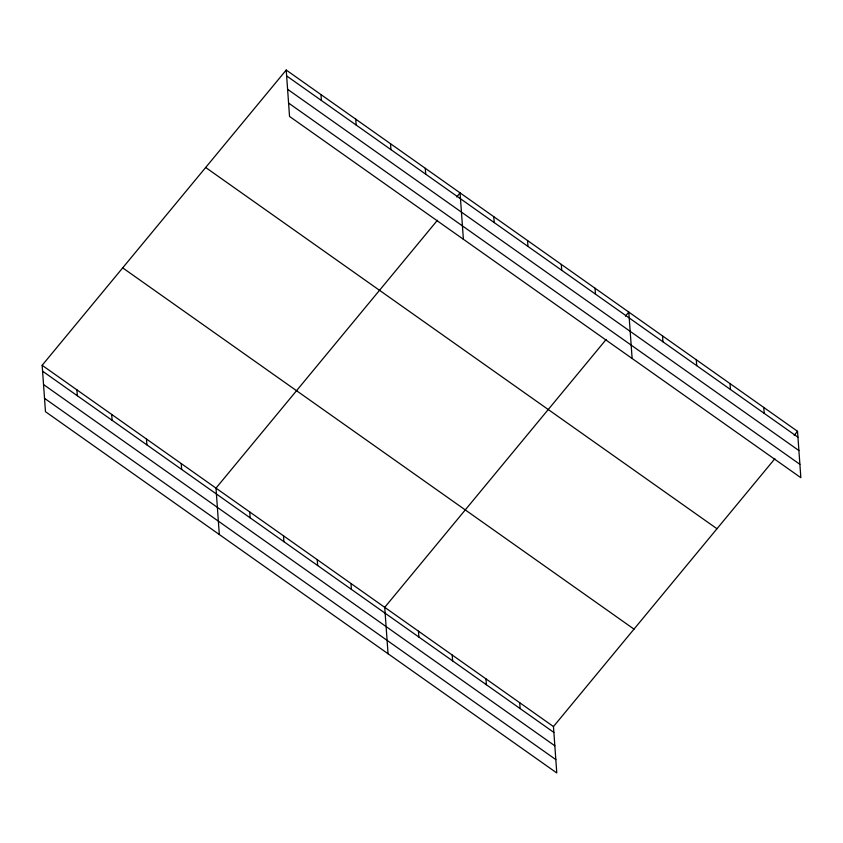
<?xml version="1.0" encoding="UTF-8"?>
<svg xmlns="http://www.w3.org/2000/svg" width="843" height="843" viewBox="0 0 843 843"><rect width="100%" height="100%" fill="white"/><g stroke="black" fill="none" stroke-linecap="round" stroke-linejoin="round"><path stroke-width="1.26" d="M774.875 458.708L553.461 726.561L556.78 772.957L45.48 411.7L42.15 365.304L286.22 70.043L797.52 431.3L800.85 477.696L289.539 116.439L286.22 70.043M437.412 220.276L215.998 488.129L219.317 534.525M456.706 196.935L460.057 192.878L463.387 239.264M606.138 339.487L384.724 607.35L388.054 653.736M625.432 316.146L628.794 312.089L632.124 358.486M794.169 435.357L797.52 431.3M286.641 75.923L797.942 437.18M287.6 89.295L798.901 450.552M288.58 103.067L799.891 464.324M205.671 167.483L716.982 528.74M122.688 267.874L633.999 629.12M42.15 365.304L553.461 726.561M42.572 371.183L553.883 732.43M43.53 384.556L554.842 745.802M44.521 398.328L555.822 759.585M763.779 407.454L764.201 413.333M730.027 383.618L730.449 389.487M696.286 359.771L696.708 365.651M662.535 335.935L662.956 341.805M595.042 288.243L595.464 294.123M561.301 264.407L561.723 270.276M527.549 240.561L527.971 246.43M493.808 216.714L494.23 222.594M519.709 702.714L520.131 708.594M485.968 678.878L486.39 684.748M425.293 168.305L425.715 174.185M452.217 655.032L452.638 660.901M390.52 143.742L390.941 149.622M418.476 631.186L418.897 637.066M355.757 119.179L356.178 125.049M320.983 94.616L321.404 100.486M350.983 583.504L351.405 589.373M317.231 559.657L317.653 565.537M283.49 535.821L283.912 541.691M249.739 511.975L250.16 517.844M181.224 463.566L181.645 469.446M146.461 439.003L146.882 444.872M111.687 414.44L112.108 420.309M76.924 389.866L77.345 395.746"/></g></svg>
